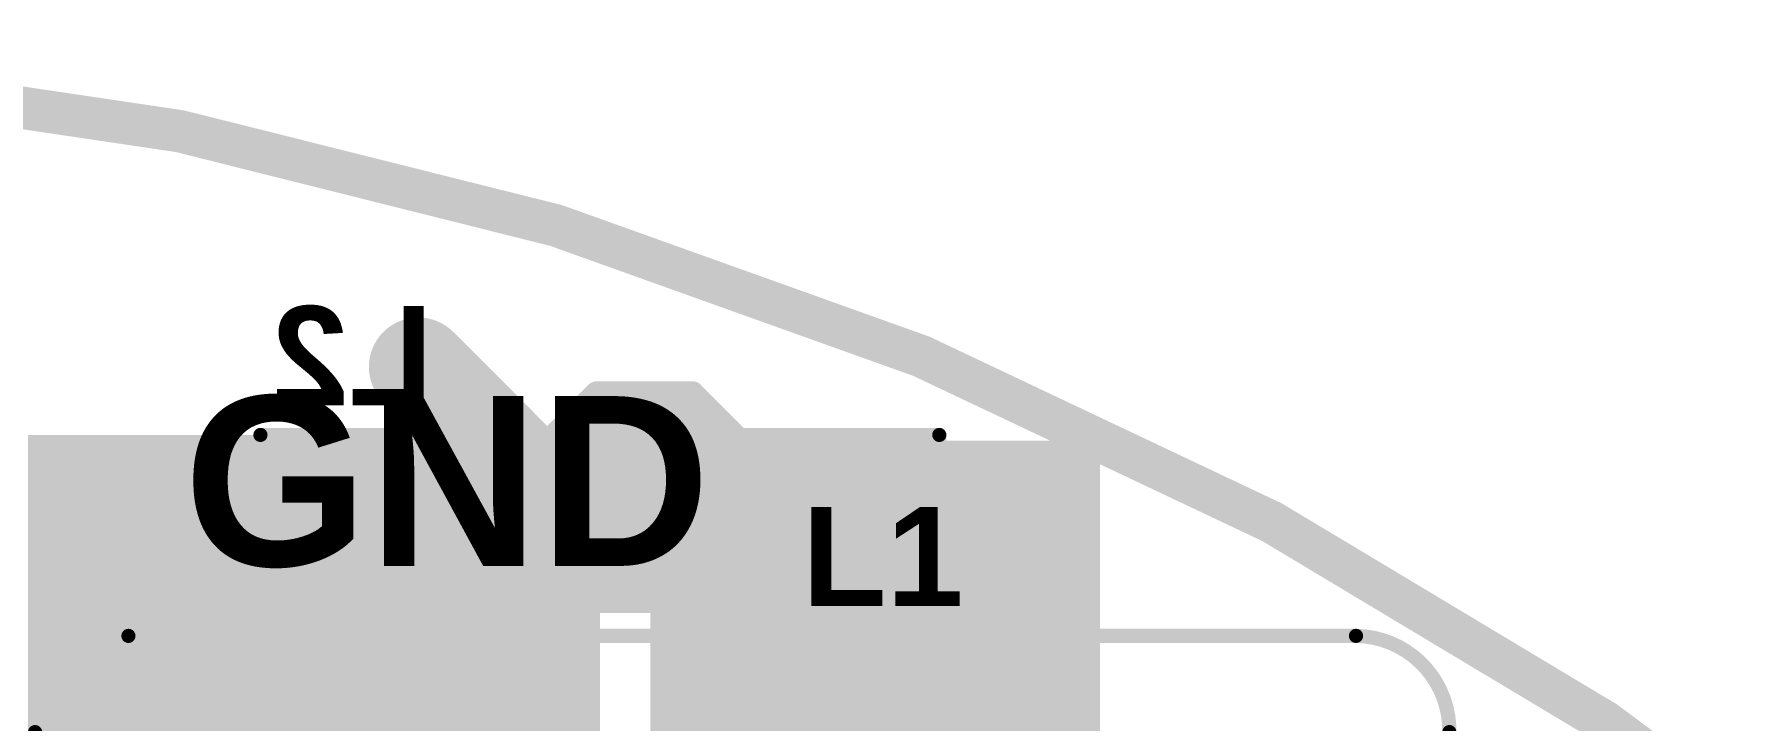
# Model space of a CAD drawing. Header units: millimetres. Extents: x -1.46 to 1.41, y -0.13 to 2.68.
# Drawn here: x 0.221 to 0.821, y 2.442 to 2.685 of the extents above; entities that cross this region are included whole.
import ezdxf

# ---------------------------------------------------------------- set-up
doc = ezdxf.new("R2010")
doc.units = ezdxf.units.MM
doc.header["$MEASUREMENT"] = 0
for name, color, linetype in [('BottomLayer', 5, 'Continuous'), ('BottomOverlay', 54, 'Continuous'), ('BottomPaste', 16, 'Continuous'), ('BottomSolder', 6, 'Continuous'), ('Mechanical2', 216, 'Continuous'), ('TopLayer', 1, 'Continuous'), ('TopOverlay', 2, 'Continuous'), ('TopPaste', 8, 'Continuous'), ('TopSolder', 216, 'Continuous'), ('ViaHoleLayer', 16, 'Continuous')]:
    doc.layers.add(name, color=color, linetype=linetype)
doc.styles.add('Arial', font='arialbd.ttf', dxfattribs={"height": 0.2})

# ---------------------------------------------------------------- blocks, each defined once
blk = doc.blocks.new('PNLS5020_330_B_38')
at = {"layer": 'BottomLayer'}
for points in [[(-0.02953, -0.09843), (-0.11614, -0.09843), (-0.11614, 0.09843), (-0.02953, 0.09843)], [(0.11614, -0.09843), (0.02953, -0.09843), (0.02953, 0.09843), (0.11614, 0.09843)]]:
    blk.add_hatch(color=5, dxfattribs=at).paths.add_polyline_path(points)
at = {"layer": 'BottomPaste'}
for points in [[(-0.02953, -0.09843), (-0.11614, -0.09843), (-0.11614, 0.09843), (-0.02953, 0.09843)], [(0.11614, -0.09843), (0.02953, -0.09843), (0.02953, 0.09843), (0.11614, 0.09843)]]:
    blk.add_hatch(color=16, dxfattribs=at).paths.add_polyline_path(points)
at = {"layer": 'BottomSolder'}
for points in [[(-0.02736, -0.10059), (-0.11831, -0.10059), (-0.11831, 0.10059), (-0.02736, 0.10059)], [(0.11831, -0.10059), (0.02736, -0.10059), (0.02736, 0.10059), (0.11831, 0.10059)]]:
    blk.add_hatch(color=6, dxfattribs=at).paths.add_polyline_path(points)
at = {"layer": 'BottomOverlay', "const_width": 0.005}
for points in [[(0.12, 0.102), (-0.12, 0.102)], [(-0.12, 0.101), (-0.12, -0.102)], [(0.12, 0.101), (0.12, -0.102)], [(0.12, -0.102), (-0.12, -0.102)]]:
    blk.add_lwpolyline(points, dxfattribs=at)
at = {"layer": 'BottomOverlay', "const_width": 0.0025}
for points in [[(-0.12125, 0.102, 1), (-0.11875, 0.102, 1)], [(-0.12125, 0.101, 1), (-0.11875, 0.101, 1)], [(0.11875, 0.102, 1), (0.12125, 0.102, 1)], [(0.11875, 0.101, 1), (0.12125, 0.101, 1)], [(-0.12125, -0.102, 1), (-0.11875, -0.102, 1)], [(-0.12125, -0.102, 1), (-0.11875, -0.102, 1)], [(0.11875, -0.102, 1), (0.12125, -0.102, 1)], [(0.11875, -0.102, 1), (0.12125, -0.102, 1)]]:
    blk.add_lwpolyline(points, format="xyb", close=True, dxfattribs=at)
blk = doc.blocks.new('SLF12575T_221M1R3_PF_123')
at = {"layer": 'TopLayer'}
for points in [[(-0.26969, 0.06299), (-0.16732, 0.06299), (-0.16732, -0.06299), (-0.26969, -0.06299)], [(0.16732, 0.06299), (0.26969, 0.06299), (0.26969, -0.06299), (0.16732, -0.06299)]]:
    blk.add_hatch(color=1, dxfattribs=at).paths.add_polyline_path(points)
at = {"layer": 'TopPaste'}
for points in [[(-0.26969, 0.06299), (-0.16732, 0.06299), (-0.16732, -0.06299), (-0.26969, -0.06299)], [(0.16732, 0.06299), (0.26969, 0.06299), (0.26969, -0.06299), (0.16732, -0.06299)]]:
    blk.add_hatch(color=8, dxfattribs=at).paths.add_polyline_path(points)
at = {"layer": 'TopSolder'}
for points in [[(-0.27369, 0.06699), (-0.16332, 0.06699), (-0.16332, -0.06699), (-0.27369, -0.06699)], [(0.16332, 0.06699), (0.27369, 0.06699), (0.27369, -0.06699), (0.16332, -0.06699)]]:
    blk.add_hatch(color=216, dxfattribs=at).paths.add_polyline_path(points)
at = {"layer": 'TopOverlay', "const_width": 0.005}
for points in [[(-0.188, 0.249), (-0.188, 0.19)], [(0.217, 0.249), (-0.188, 0.249)], [(0.25, 0.215), (0.25, 0.081)], [(-0.248, 0.19), (-0.248, 0.081)], [(-0.188, 0.19), (-0.248, 0.19)], [(-0.25, -0.081), (-0.25, -0.215)], [(0.25, -0.081), (0.25, -0.215)], [(0.217, -0.249), (-0.217, -0.249)]]:
    blk.add_lwpolyline(points, dxfattribs=at)
at = {"layer": 'TopOverlay'}
for points, const_width in [([(-0.18925, 0.249, 1), (-0.18675, 0.249, 1)], 0.0025), ([(-0.18925, 0.249, 1), (-0.18675, 0.249, 1)], 0.0025), ([(0.21575, 0.249, 1), (0.21825, 0.249, 1)], 0.0025), ([(0.21575, 0.249, 1), (0.21825, 0.249, 1)], 0.0025), ([(0.24875, 0.215, 1), (0.25125, 0.215, 1)], 0.0025), ([(0.24875, 0.215, 1), (0.25125, 0.215, 1)], 0.0025), ([(-0.24925, 0.19, 1), (-0.24675, 0.19, 1)], 0.0025), ([(-0.24925, 0.19, 1), (-0.24675, 0.19, 1)], 0.0025), ([(-0.18925, 0.19, 1), (-0.18675, 0.19, 1)], 0.0025), ([(-0.18925, 0.19, 1), (-0.18675, 0.19, 1)], 0.0025), ([(-0.24925, 0.081, 1), (-0.24675, 0.081, 1)], 0.0025), ([(0.24875, 0.081, 1), (0.25125, 0.081, 1)], 0.0025), ([(-0.27781, 0.061, 1), (-0.2943, 0.061, 1)], 0.01), ([(-0.2968, 0.061, 1), (-0.2918, 0.061, 1)], 0.005), ([(-0.28031, 0.061, 1), (-0.27531, 0.061, 1)], 0.005), ([(-0.25125, -0.081, 1), (-0.24875, -0.081, 1)], 0.0025), ([(0.24875, -0.081, 1), (0.25125, -0.081, 1)], 0.0025), ([(-0.25125, -0.215, 1), (-0.24875, -0.215, 1)], 0.0025), ([(-0.25125, -0.215, 1), (-0.24875, -0.215, 1)], 0.0025), ([(0.24875, -0.215, 1), (0.25125, -0.215, 1)], 0.0025), ([(0.24875, -0.215, 1), (0.25125, -0.215, 1)], 0.0025), ([(-0.21825, -0.249, 1), (-0.21575, -0.249, 1)], 0.0025), ([(-0.21825, -0.249, 1), (-0.21575, -0.249, 1)], 0.0025), ([(0.21575, -0.249, 1), (0.21825, -0.249, 1)], 0.0025), ([(0.21575, -0.249, 1), (0.21825, -0.249, 1)], 0.0025)]:
    blk.add_lwpolyline(points, format="xyb", close=True, dxfattribs=dict(at, const_width=const_width))
at = {"layer": 'TopOverlay', "const_width": 0.005}
for points in [[(0.217, 0.249, -0.414214), (0.25, 0.215)], [(-0.217, -0.249, -0.414214), (-0.25, -0.215)], [(0.25, -0.215, -0.414214), (0.217, -0.249)]]:
    blk.add_lwpolyline(points, format="xyb", dxfattribs=at)
blk = doc.blocks.new('TEST_POINT_128')
at = {"layer": 'TopLayer'}
blk.add_hatch(color=1, dxfattribs=at).paths.add_polyline_path([(0.015, 0.03), (-0.015, 0.03), (-0.03, 0.015), (-0.03, -0.015), (-0.015, -0.03), (0.015, -0.03), (0.03, -0.015), (0.03, 0.015)])
at = {"layer": 'TopPaste'}
blk.add_hatch(color=8, dxfattribs=at).paths.add_polyline_path([(0.015, 0.03), (-0.015, 0.03), (-0.03, 0.015), (-0.03, -0.015), (-0.015, -0.03), (0.015, -0.03), (0.03, -0.015), (0.03, 0.015)])
at = {"layer": 'TopSolder'}
blk.add_hatch(color=216, dxfattribs=at).paths.add_polyline_path([(0.017, 0.034), (-0.017, 0.034), (-0.034, 0.017), (-0.034, -0.017), (-0.017, -0.034), (0.017, -0.034), (0.034, -0.017), (0.034, 0.017)])
at = {"layer": 'TopOverlay', "const_width": 0.00787}
for points in [[(-0.017, 0.037), (-0.037, 0.017)], [(-0.017, 0.037), (0.017, 0.037)], [(-0.017, 0.037), (0.017, 0.037)], [(0.017, 0.037), (0.037, 0.017)], [(-0.037, 0.017), (-0.037, -0.017)], [(0.037, 0.017), (0.037, -0.017)], [(-0.037, -0.017), (-0.017, -0.037)], [(0.037, -0.017), (0.017, -0.037)], [(-0.017, -0.037), (0.017, -0.037)], [(-0.017, -0.037), (0.017, -0.037)]]:
    blk.add_lwpolyline(points, dxfattribs=at)
at = {"layer": 'TopOverlay', "const_width": 0.00394}
for points in [[(-0.01897, 0.037, 1), (-0.01503, 0.037, 1)], [(-0.01897, 0.037, 1), (-0.01503, 0.037, 1)], [(-0.01897, 0.037, 1), (-0.01503, 0.037, 1)], [(0.01503, 0.037, 1), (0.01897, 0.037, 1)], [(0.01503, 0.037, 1), (0.01897, 0.037, 1)], [(0.01503, 0.037, 1), (0.01897, 0.037, 1)], [(-0.03897, 0.017, 1), (-0.03503, 0.017, 1)], [(-0.03897, 0.017, 1), (-0.03503, 0.017, 1)], [(0.03503, 0.017, 1), (0.03897, 0.017, 1)], [(0.03503, 0.017, 1), (0.03897, 0.017, 1)], [(-0.03897, -0.017, 1), (-0.03503, -0.017, 1)], [(-0.03897, -0.017, 1), (-0.03503, -0.017, 1)], [(0.03503, -0.017, 1), (0.03897, -0.017, 1)], [(0.03503, -0.017, 1), (0.03897, -0.017, 1)], [(-0.01897, -0.037, 1), (-0.01503, -0.037, 1)], [(-0.01897, -0.037, 1), (-0.01503, -0.037, 1)], [(-0.01897, -0.037, 1), (-0.01503, -0.037, 1)], [(0.01503, -0.037, 1), (0.01897, -0.037, 1)], [(0.01503, -0.037, 1), (0.01897, -0.037, 1)], [(0.01503, -0.037, 1), (0.01897, -0.037, 1)]]:
    blk.add_lwpolyline(points, format="xyb", close=True, dxfattribs=at)

msp = doc.modelspace()

# ---------------------------------------------------------------- hatches: boundary and pattern name
at = {"layer": 'BottomLayer'}
h = msp.add_hatch(color=5, dxfattribs=at)
edge = h.paths.add_edge_path()
edge.add_arc((0.357, 2.567), 0.01181, 0, 360)
for points in [[(0.219, 2.321), (0.332, 2.321), (0.332, 2.543), (0.219, 2.543)], [(0.3, 2.173), (0.42117, 2.173), (0.42117, 2.543), (0.3, 2.543)], [(0.439, 2.32), (0.597, 2.32), (0.597, 2.541), (0.439, 2.541)], [(0.45, 2.477), (0.597, 2.477), (0.597, 2.541), (0.45, 2.541)]]:
    msp.add_hatch(color=5, dxfattribs=at).paths.add_polyline_path(points)
h = msp.add_hatch(color=5, dxfattribs=at)
edge = h.paths.add_edge_path()
edge.add_arc((0.234, 2.52742), 0.01181, 0, 360)
h = msp.add_hatch(color=5, dxfattribs=at)
edge = h.paths.add_edge_path()
edge.add_arc((0.26, 2.52742), 0.01181, 0, 360)
h = msp.add_hatch(color=5, dxfattribs=at)
edge = h.paths.add_edge_path()
edge.add_arc((0.557, 2.52712), 0.01181, 0, 360)
h = msp.add_hatch(color=5, dxfattribs=at)
edge = h.paths.add_edge_path()
edge.add_arc((0.582, 2.52712), 0.01181, 0, 360)
h = msp.add_hatch(color=5, dxfattribs=at)
edge = h.paths.add_edge_path()
edge.add_arc((0.234, 2.50312), 0.01181, 0, 360)
h = msp.add_hatch(color=5, dxfattribs=at)
edge = h.paths.add_edge_path()
edge.add_arc((0.26, 2.50312), 0.01181, 0, 360)
h = msp.add_hatch(color=5, dxfattribs=at)
edge = h.paths.add_edge_path()
edge.add_arc((0.557, 2.50285), 0.01181, 0, 360)
h = msp.add_hatch(color=5, dxfattribs=at)
edge = h.paths.add_edge_path()
edge.add_arc((0.582, 2.50285), 0.01181, 0, 360)
h = msp.add_hatch(color=5, dxfattribs=at)
edge = h.paths.add_edge_path()
edge.add_arc((0.234, 2.47882), 0.01181, 0, 360)
h = msp.add_hatch(color=5, dxfattribs=at)
edge = h.paths.add_edge_path()
edge.add_arc((0.26, 2.47882), 0.01181, 0, 360)
h = msp.add_hatch(color=5, dxfattribs=at)
edge = h.paths.add_edge_path()
edge.add_arc((0.286, 2.47882), 0.01181, 0, 360)
h = msp.add_hatch(color=5, dxfattribs=at)
edge = h.paths.add_edge_path()
edge.add_arc((0.557, 2.47859), 0.01181, 0, 360)
h = msp.add_hatch(color=5, dxfattribs=at)
edge = h.paths.add_edge_path()
edge.add_arc((0.582, 2.47859), 0.01181, 0, 360)
h = msp.add_hatch(color=5, dxfattribs=at)
edge = h.paths.add_edge_path()
edge.add_arc((0.234, 2.45451), 0.01181, 0, 360)
h = msp.add_hatch(color=5, dxfattribs=at)
edge = h.paths.add_edge_path()
edge.add_arc((0.26, 2.45451), 0.01181, 0, 360)
h = msp.add_hatch(color=5, dxfattribs=at)
edge = h.paths.add_edge_path()
edge.add_arc((0.286, 2.45451), 0.01181, 0, 360)
h = msp.add_hatch(color=5, dxfattribs=at)
edge = h.paths.add_edge_path()
edge.add_arc((0.557, 2.45432), 0.01181, 0, 360)
h = msp.add_hatch(color=5, dxfattribs=at)
edge = h.paths.add_edge_path()
edge.add_arc((0.582, 2.45432), 0.01181, 0, 360)
at = {"layer": 'BottomSolder'}
h = msp.add_hatch(color=6, dxfattribs=at)
edge = h.paths.add_edge_path()
edge.add_arc((0.357, 2.567), 0.00591, 0, 360)
h = msp.add_hatch(color=6, dxfattribs=at)
edge = h.paths.add_edge_path()
edge.add_arc((0.234, 2.52742), 0.00591, 0, 360)
h = msp.add_hatch(color=6, dxfattribs=at)
edge = h.paths.add_edge_path()
edge.add_arc((0.26, 2.52742), 0.00591, 0, 360)
h = msp.add_hatch(color=6, dxfattribs=at)
edge = h.paths.add_edge_path()
edge.add_arc((0.557, 2.52712), 0.00591, 0, 360)
h = msp.add_hatch(color=6, dxfattribs=at)
edge = h.paths.add_edge_path()
edge.add_arc((0.582, 2.52712), 0.00591, 0, 360)
h = msp.add_hatch(color=6, dxfattribs=at)
edge = h.paths.add_edge_path()
edge.add_arc((0.234, 2.50312), 0.00591, 0, 360)
h = msp.add_hatch(color=6, dxfattribs=at)
edge = h.paths.add_edge_path()
edge.add_arc((0.26, 2.50312), 0.00591, 0, 360)
h = msp.add_hatch(color=6, dxfattribs=at)
edge = h.paths.add_edge_path()
edge.add_arc((0.557, 2.50285), 0.00591, 0, 360)
h = msp.add_hatch(color=6, dxfattribs=at)
edge = h.paths.add_edge_path()
edge.add_arc((0.582, 2.50285), 0.00591, 0, 360)
h = msp.add_hatch(color=6, dxfattribs=at)
edge = h.paths.add_edge_path()
edge.add_arc((0.234, 2.47882), 0.00591, 0, 360)
h = msp.add_hatch(color=6, dxfattribs=at)
edge = h.paths.add_edge_path()
edge.add_arc((0.26, 2.47882), 0.00591, 0, 360)
h = msp.add_hatch(color=6, dxfattribs=at)
edge = h.paths.add_edge_path()
edge.add_arc((0.286, 2.47882), 0.00591, 0, 360)
h = msp.add_hatch(color=6, dxfattribs=at)
edge = h.paths.add_edge_path()
edge.add_arc((0.557, 2.47859), 0.00591, 0, 360)
h = msp.add_hatch(color=6, dxfattribs=at)
edge = h.paths.add_edge_path()
edge.add_arc((0.582, 2.47859), 0.00591, 0, 360)
h = msp.add_hatch(color=6, dxfattribs=at)
edge = h.paths.add_edge_path()
edge.add_arc((0.234, 2.45451), 0.00591, 0, 360)
h = msp.add_hatch(color=6, dxfattribs=at)
edge = h.paths.add_edge_path()
edge.add_arc((0.26, 2.45451), 0.00591, 0, 360)
h = msp.add_hatch(color=6, dxfattribs=at)
edge = h.paths.add_edge_path()
edge.add_arc((0.286, 2.45451), 0.00591, 0, 360)
h = msp.add_hatch(color=6, dxfattribs=at)
edge = h.paths.add_edge_path()
edge.add_arc((0.557, 2.45432), 0.00591, 0, 360)
h = msp.add_hatch(color=6, dxfattribs=at)
edge = h.paths.add_edge_path()
edge.add_arc((0.582, 2.45432), 0.00591, 0, 360)
at = {"layer": 'TopLayer'}
h = msp.add_hatch(color=1, dxfattribs=at)
edge = h.paths.add_edge_path()
edge.add_arc((0.357, 2.567), 0.01181, 0, 360)
for points in [[(0.219, 2.308), (0.304, 2.308), (0.304, 2.541), (0.219, 2.541)], [(0.598, 2.539), (0.53, 2.539), (0.53, 2.359), (0.598, 2.359)]]:
    msp.add_hatch(color=1, dxfattribs=at).paths.add_polyline_path(points)
h = msp.add_hatch(color=1, dxfattribs=at)
edge = h.paths.add_edge_path()
edge.add_arc((0.234, 2.52742), 0.01181, 0, 360)
h = msp.add_hatch(color=1, dxfattribs=at)
edge = h.paths.add_edge_path()
edge.add_arc((0.26, 2.52742), 0.01181, 0, 360)
h = msp.add_hatch(color=1, dxfattribs=at)
edge = h.paths.add_edge_path()
edge.add_arc((0.557, 2.52712), 0.01181, 0, 360)
h = msp.add_hatch(color=1, dxfattribs=at)
edge = h.paths.add_edge_path()
edge.add_arc((0.582, 2.52712), 0.01181, 0, 360)
h = msp.add_hatch(color=1, dxfattribs=at)
edge = h.paths.add_edge_path()
edge.add_arc((0.234, 2.50312), 0.01181, 0, 360)
h = msp.add_hatch(color=1, dxfattribs=at)
edge = h.paths.add_edge_path()
edge.add_arc((0.26, 2.50312), 0.01181, 0, 360)
h = msp.add_hatch(color=1, dxfattribs=at)
edge = h.paths.add_edge_path()
edge.add_arc((0.557, 2.50285), 0.01181, 0, 360)
h = msp.add_hatch(color=1, dxfattribs=at)
edge = h.paths.add_edge_path()
edge.add_arc((0.582, 2.50285), 0.01181, 0, 360)
h = msp.add_hatch(color=1, dxfattribs=at)
edge = h.paths.add_edge_path()
edge.add_arc((0.234, 2.47882), 0.01181, 0, 360)
h = msp.add_hatch(color=1, dxfattribs=at)
edge = h.paths.add_edge_path()
edge.add_arc((0.26, 2.47882), 0.01181, 0, 360)
h = msp.add_hatch(color=1, dxfattribs=at)
edge = h.paths.add_edge_path()
edge.add_arc((0.286, 2.47882), 0.01181, 0, 360)
h = msp.add_hatch(color=1, dxfattribs=at)
edge = h.paths.add_edge_path()
edge.add_arc((0.557, 2.47859), 0.01181, 0, 360)
h = msp.add_hatch(color=1, dxfattribs=at)
edge = h.paths.add_edge_path()
edge.add_arc((0.582, 2.47859), 0.01181, 0, 360)
h = msp.add_hatch(color=1, dxfattribs=at)
edge = h.paths.add_edge_path()
edge.add_arc((0.234, 2.45451), 0.01181, 0, 360)
h = msp.add_hatch(color=1, dxfattribs=at)
edge = h.paths.add_edge_path()
edge.add_arc((0.26, 2.45451), 0.01181, 0, 360)
h = msp.add_hatch(color=1, dxfattribs=at)
edge = h.paths.add_edge_path()
edge.add_arc((0.286, 2.45451), 0.01181, 0, 360)
h = msp.add_hatch(color=1, dxfattribs=at)
edge = h.paths.add_edge_path()
edge.add_arc((0.557, 2.45432), 0.01181, 0, 360)
h = msp.add_hatch(color=1, dxfattribs=at)
edge = h.paths.add_edge_path()
edge.add_arc((0.582, 2.45432), 0.01181, 0, 360)
at = {"layer": 'TopSolder'}
h = msp.add_hatch(color=216, dxfattribs=at)
edge = h.paths.add_edge_path()
edge.add_arc((0.357, 2.567), 0.00591, 0, 360)
h = msp.add_hatch(color=216, dxfattribs=at)
edge = h.paths.add_edge_path()
edge.add_arc((0.234, 2.52742), 0.00591, 0, 360)
h = msp.add_hatch(color=216, dxfattribs=at)
edge = h.paths.add_edge_path()
edge.add_arc((0.26, 2.52742), 0.00591, 0, 360)
h = msp.add_hatch(color=216, dxfattribs=at)
edge = h.paths.add_edge_path()
edge.add_arc((0.557, 2.52712), 0.00591, 0, 360)
h = msp.add_hatch(color=216, dxfattribs=at)
edge = h.paths.add_edge_path()
edge.add_arc((0.582, 2.52712), 0.00591, 0, 360)
h = msp.add_hatch(color=216, dxfattribs=at)
edge = h.paths.add_edge_path()
edge.add_arc((0.234, 2.50312), 0.00591, 0, 360)
h = msp.add_hatch(color=216, dxfattribs=at)
edge = h.paths.add_edge_path()
edge.add_arc((0.26, 2.50312), 0.00591, 0, 360)
h = msp.add_hatch(color=216, dxfattribs=at)
edge = h.paths.add_edge_path()
edge.add_arc((0.557, 2.50285), 0.00591, 0, 360)
h = msp.add_hatch(color=216, dxfattribs=at)
edge = h.paths.add_edge_path()
edge.add_arc((0.582, 2.50285), 0.00591, 0, 360)
h = msp.add_hatch(color=216, dxfattribs=at)
edge = h.paths.add_edge_path()
edge.add_arc((0.234, 2.47882), 0.00591, 0, 360)
h = msp.add_hatch(color=216, dxfattribs=at)
edge = h.paths.add_edge_path()
edge.add_arc((0.26, 2.47882), 0.00591, 0, 360)
h = msp.add_hatch(color=216, dxfattribs=at)
edge = h.paths.add_edge_path()
edge.add_arc((0.286, 2.47882), 0.00591, 0, 360)
h = msp.add_hatch(color=216, dxfattribs=at)
edge = h.paths.add_edge_path()
edge.add_arc((0.557, 2.47859), 0.00591, 0, 360)
h = msp.add_hatch(color=216, dxfattribs=at)
edge = h.paths.add_edge_path()
edge.add_arc((0.582, 2.47859), 0.00591, 0, 360)
h = msp.add_hatch(color=216, dxfattribs=at)
edge = h.paths.add_edge_path()
edge.add_arc((0.234, 2.45451), 0.00591, 0, 360)
h = msp.add_hatch(color=216, dxfattribs=at)
edge = h.paths.add_edge_path()
edge.add_arc((0.26, 2.45451), 0.00591, 0, 360)
h = msp.add_hatch(color=216, dxfattribs=at)
edge = h.paths.add_edge_path()
edge.add_arc((0.286, 2.45451), 0.00591, 0, 360)
h = msp.add_hatch(color=216, dxfattribs=at)
edge = h.paths.add_edge_path()
edge.add_arc((0.557, 2.45432), 0.00591, 0, 360)
h = msp.add_hatch(color=216, dxfattribs=at)
edge = h.paths.add_edge_path()
edge.add_arc((0.582, 2.45432), 0.00591, 0, 360)
at = {"layer": 'ViaHoleLayer'}
h = msp.add_hatch(color=16, dxfattribs=at)
edge = h.paths.add_edge_path()
edge.add_arc((0.357, 2.567), 0.00591, 0, 360)
h = msp.add_hatch(color=16, dxfattribs=at)
edge = h.paths.add_edge_path()
edge.add_arc((0.234, 2.52742), 0.00591, 0, 360)
h = msp.add_hatch(color=16, dxfattribs=at)
edge = h.paths.add_edge_path()
edge.add_arc((0.26, 2.52742), 0.00591, 0, 360)
h = msp.add_hatch(color=16, dxfattribs=at)
edge = h.paths.add_edge_path()
edge.add_arc((0.557, 2.52712), 0.00591, 0, 360)
h = msp.add_hatch(color=16, dxfattribs=at)
edge = h.paths.add_edge_path()
edge.add_arc((0.582, 2.52712), 0.00591, 0, 360)
h = msp.add_hatch(color=16, dxfattribs=at)
edge = h.paths.add_edge_path()
edge.add_arc((0.234, 2.50312), 0.00591, 0, 360)
h = msp.add_hatch(color=16, dxfattribs=at)
edge = h.paths.add_edge_path()
edge.add_arc((0.26, 2.50312), 0.00591, 0, 360)
h = msp.add_hatch(color=16, dxfattribs=at)
edge = h.paths.add_edge_path()
edge.add_arc((0.557, 2.50285), 0.00591, 0, 360)
h = msp.add_hatch(color=16, dxfattribs=at)
edge = h.paths.add_edge_path()
edge.add_arc((0.582, 2.50285), 0.00591, 0, 360)
h = msp.add_hatch(color=16, dxfattribs=at)
edge = h.paths.add_edge_path()
edge.add_arc((0.234, 2.47882), 0.00591, 0, 360)
h = msp.add_hatch(color=16, dxfattribs=at)
edge = h.paths.add_edge_path()
edge.add_arc((0.26, 2.47882), 0.00591, 0, 360)
h = msp.add_hatch(color=16, dxfattribs=at)
edge = h.paths.add_edge_path()
edge.add_arc((0.286, 2.47882), 0.00591, 0, 360)
h = msp.add_hatch(color=16, dxfattribs=at)
edge = h.paths.add_edge_path()
edge.add_arc((0.557, 2.47859), 0.00591, 0, 360)
h = msp.add_hatch(color=16, dxfattribs=at)
edge = h.paths.add_edge_path()
edge.add_arc((0.582, 2.47859), 0.00591, 0, 360)
h = msp.add_hatch(color=16, dxfattribs=at)
edge = h.paths.add_edge_path()
edge.add_arc((0.234, 2.45451), 0.00591, 0, 360)
h = msp.add_hatch(color=16, dxfattribs=at)
edge = h.paths.add_edge_path()
edge.add_arc((0.26, 2.45451), 0.00591, 0, 360)
h = msp.add_hatch(color=16, dxfattribs=at)
edge = h.paths.add_edge_path()
edge.add_arc((0.286, 2.45451), 0.00591, 0, 360)
h = msp.add_hatch(color=16, dxfattribs=at)
edge = h.paths.add_edge_path()
edge.add_arc((0.557, 2.45432), 0.00591, 0, 360)
h = msp.add_hatch(color=16, dxfattribs=at)
edge = h.paths.add_edge_path()
edge.add_arc((0.582, 2.45432), 0.00591, 0, 360)

# ---------------------------------------------------------------- linework, layer by layer
at = {"layer": 'Mechanical2', "const_width": 0.015}
msp.add_lwpolyline([(1.39764, 1.27953, 1), (-1.39764, 1.27953, 1)], format="xyb", close=True, dxfattribs=at)
at = {"layer": 'TopLayer', "const_width": 0.035}
for points in [[(0.357, 2.567), (0.39538, 2.52862)], [(0.39538, 2.52862), (0.42938, 2.52862)], [(0.42938, 2.52862), (0.437, 2.521)]]:
    msp.add_lwpolyline(points, dxfattribs=at)
at = {"layer": 'TopLayer', "const_width": 0.0175}
for points in [[(0.34825, 2.567, 1), (0.36575, 2.567, 1)], [(0.38663, 2.52862, 1), (0.40413, 2.52862, 1)], [(0.38663, 2.52862, 1), (0.40413, 2.52862, 1)], [(0.42063, 2.52862, 1), (0.43813, 2.52862, 1)], [(0.42063, 2.52862, 1), (0.43813, 2.52862, 1)], [(0.42825, 2.521, 1), (0.44575, 2.521, 1)]]:
    msp.add_lwpolyline(points, format="xyb", close=True, dxfattribs=at)

# ---------------------------------------------------------------- block references
for name, p, rotation in [('TEST_POINT_128', (0.437, 2.521), 90), ('PNLS5020_330_B_38', (0.42117, 2.441), 180), ('SLF12575T_221M1R3_PF_123', (0.4715, 2.223), 180)]:
    msp.add_blockref(name, p, dxfattribs=dict(rotation=rotation))

# ---------------------------------------------------------------- texts
at = {"layer": 'BottomOverlay', "style": 'Arial', "text_generation_flag": 2}
msp.add_text('L2', height=0.035, dxfattribs=at).set_placement((0.36216, 2.55351))
at = {"layer": 'TopOverlay', "style": 'Arial'}
msp.add_text('GND', height=0.06, rotation=360, dxfattribs=at).set_placement((0.274, 2.49672))
msp.add_text('L1', height=0.035, dxfattribs=at).set_placement((0.49267, 2.48251))

doc.saveas('drawing.dxf')
